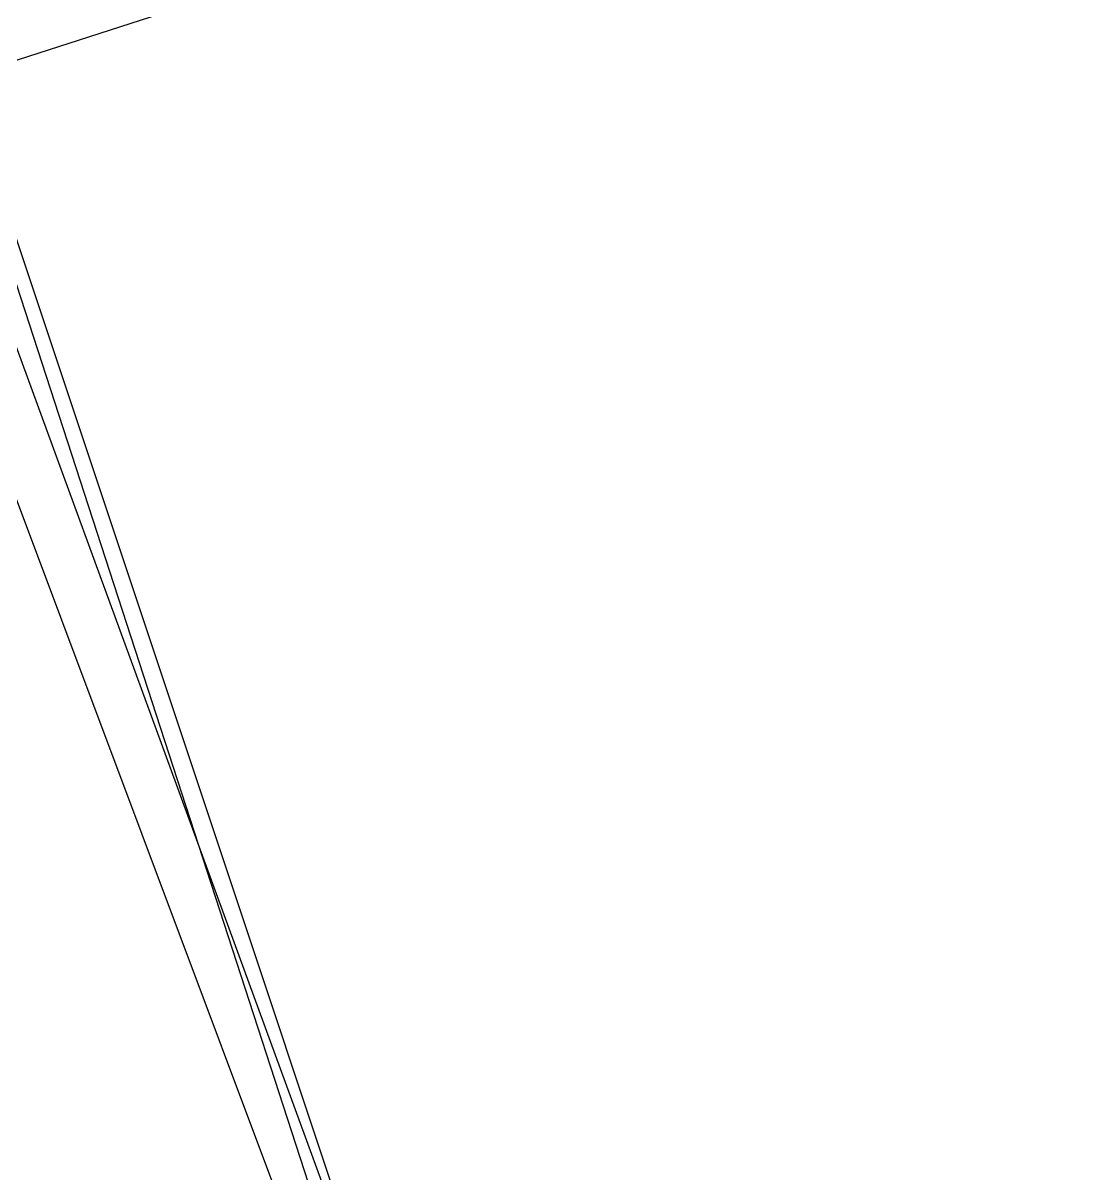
# Model space of a CAD drawing. Header units: feet. Extents: x -84 to 198, y -22 to 181.
# Drawn here: x 52.2913 to 52.6203, y 147.8181 to 148.1778 of the extents above; entities that cross this region are included whole.
import ezdxf

# ---------------------------------------------------------------- set-up
doc = ezdxf.new("R2010")
doc.units = ezdxf.units.FT
doc.layers.add('A-LINEA', color=7, linetype='CONTINUOUS')

msp = doc.modelspace()

# ---------------------------------------------------------------- linework, layer by layer
at = {"layer": 'A-LINEA'}
for points in [[(52.16, 148.1378), (55.9067, 149.3644), (55.92, 149.3511), (55.92, 149.3378), (52.16, 148.1244), (52.16, 148.1378)], [(52.16, 148.1378), (55.9067, 149.3644), (55.92, 149.3511), (55.92, 149.3378), (52.16, 148.1244), (52.16, 148.1378)], [(52.4667, 147.5911), (52.1867, 147.4844), (51.9867, 148.0311), (52.2667, 148.1378), (52.4667, 147.5911)], [(52.4667, 147.5911), (52.1867, 147.4844), (51.9867, 148.0311), (52.2667, 148.1378), (52.4667, 147.5911)], [(52.1867, 147.4844), (52.4667, 147.5778), (52.28, 148.1378), (52.0133, 148.0444), (52.1867, 147.4844)], [(52.1867, 147.4844), (52.4667, 147.5778), (52.28, 148.1378), (52.0133, 148.0444), (52.1867, 147.4844)], [(52.4533, 147.5911), (52.2, 147.4978), (52, 148.0311), (52.2533, 148.1244), (52.4533, 147.5911)], [(52.4533, 147.5911), (52.2, 147.4978), (52, 148.0311), (52.2533, 148.1244), (52.4533, 147.5911)], [(52.2, 147.4978), (52.4533, 147.5911), (52.28, 148.1244), (52.0133, 148.0311), (52.2, 147.4978)], [(52.2, 147.4978), (52.4533, 147.5911), (52.28, 148.1244), (52.0133, 148.0311), (52.2, 147.4978)]]:
    msp.add_lwpolyline(points, dxfattribs=at)

doc.saveas('drawing.dxf')
